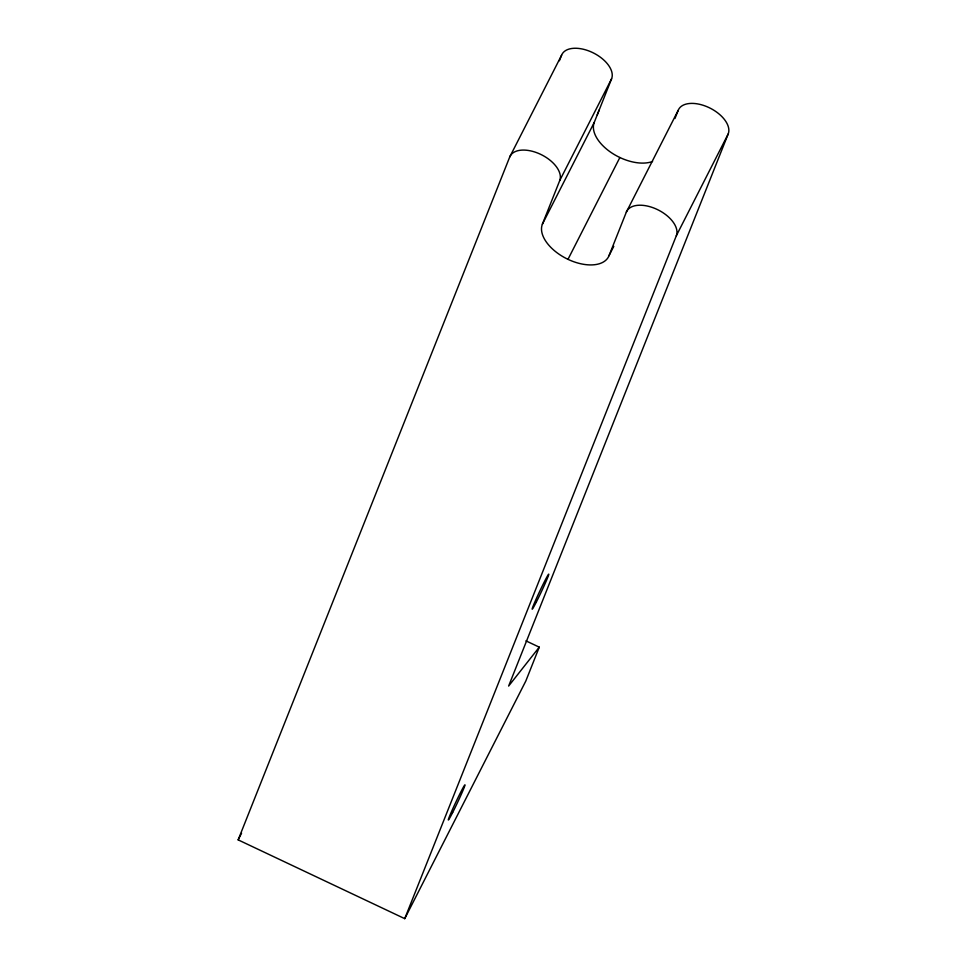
<?xml version="1.0" encoding="UTF-8"?>
<svg xmlns="http://www.w3.org/2000/svg" width="967" height="967" viewBox="0 0 967 967"><rect width="100%" height="100%" fill="white"/><g stroke="black" fill="none" stroke-linecap="round" stroke-linejoin="round"><path stroke-width="1.45" d="M599.202 109.936L597.255 114.843M525.951 640.867L539.272 647.165L525.794 681.07L404.738 918.65L238.16 839.876L509.73 156.98L561.609 55.167A27.668 15.593 27 0 1 592.384 52.448A27.668 15.593 27 0 1 611.591 78.798L594.258 122.386L542.378 224.199A36.891 20.79 27 0 0 567.992 259.337A36.891 20.79 27 0 0 609.005 255.711L613.791 246.331M559.385 60.764L561.609 55.167M542.378 224.199L559.712 180.611L611.591 78.798M609.005 255.711L626.338 212.124L678.218 110.298A27.668 15.593 27 0 1 708.992 107.591A27.668 15.593 27 0 1 728.199 133.942L508.63 686.062L539.272 647.165M674.966 118.482L678.218 110.298M404.738 918.65L676.32 235.755L728.199 133.942M238.16 839.876L241.581 833.167M567.992 259.337L619.871 157.512M509.73 156.98A27.668 15.593 27 0 1 540.505 154.273A27.668 15.593 27 0 1 559.712 180.611M626.338 212.124A27.668 15.593 27 0 1 657.113 209.416A27.668 15.593 27 0 1 676.32 235.755M652.568 161.465A36.891 20.79 27 0 1 611.507 152.774A36.891 20.79 27 0 1 594.258 122.386M536.419 601.849A19.364 0.834 -64.7 0 0 548.785 574.241A19.364 0.834 -64.7 0 0 536.202 598.936A19.364 0.834 -64.7 0 0 536.419 601.849M452.641 812.522A19.364 0.834 -64.7 0 0 464.994 784.926A19.364 0.834 -64.7 0 0 452.411 809.621A19.364 0.834 -64.7 0 0 452.641 812.522"/></g></svg>
